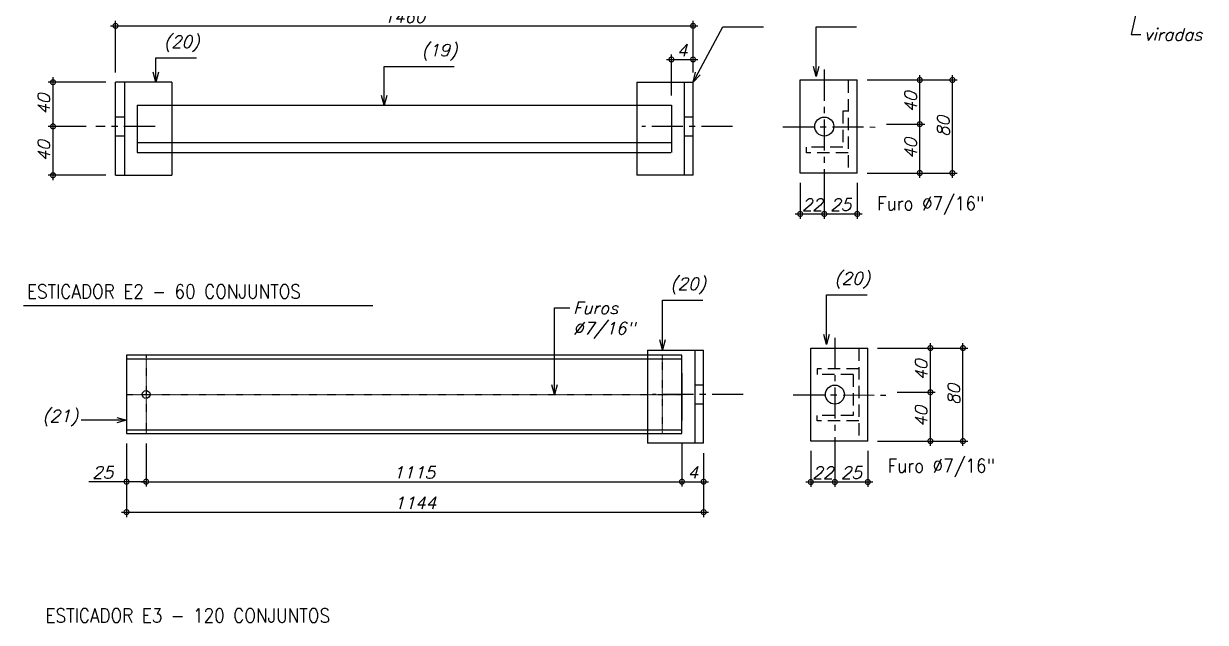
# Model space of a CAD drawing. Header units: millimetres. Extents: x -287396 to 401320, y -174247 to 142644.
# Drawn here: x -110290 to -107273, y 135061 to 136589 of the extents above; entities that cross this region are included whole.
import ezdxf

# ---------------------------------------------------------------- set-up
doc = ezdxf.new("R2010")
doc.units = ezdxf.units.MM
doc.header["$LTSCALE"] = 2.5
for name, pattern in [('CENTER', [50.8, 31.75, -6.35, 6.35, -6.35]), ('DASHDOT', [1, 0.5, -0.25, 0, -0.25]), ('DASHED', [19.05, 12.7, -6.35])]:
    doc.linetypes.add(name, pattern=pattern)
doc.layers.add('PERFIL', color=7, linetype='Continuous')
doc.styles.add('ROMANS', font='romans', dxfattribs={"oblique": 15})
doc.dimstyles.new('Esc. 12.5', dxfattribs={"dimscale": 12.5, "dimtxt": 2.5, "dimasz": 2, "dimexe": 1, "dimexo": 2, "dimtad": 1, "dimdec": 0, "dimtxsty": 'ROMANS', "dimblk": 'DOTSMALL', "dimcen": 2.5, "dimdle": 1, "dimclrd": 2, "dimclre": 2, "dimadec": 0, "dimazin": 0, "dimtfac": 1, "dimtdec": 0, "dimtmove": 0, "dimatfit": 3, "dimldrblk": 'OPEN30', "dimfxl": 1, "dimarcsym": 0})

# ---------------------------------------------------------------- blocks, each defined once
blk = doc.blocks.new('_DotSmall')
at = {"color": 0, "linetype": 'ByBlock', "const_width": 0.5}
blk.add_lwpolyline([(-0.0625, 0, 1), (0.0625, 0, 1)], format="xyb", close=True, dxfattribs=at)
blk = doc.blocks.new('*D259')
at = {"color": 2, "lineweight": -2}
for p, q in [((-110068, 136583.7), (-108568.6, 136583.7)), ((-110055.5, 136464.9), (-110055.5, 136596.2)), ((-108581.1, 136464.9), (-108581.1, 136596.2))]:
    blk.add_line(p, q, dxfattribs=at)
at = {"layer": 'DEFPOINTS', "color": 0}
for p in [(-108581.1, 136583.7), (-110055.5, 136439.9), (-108581.1, 136439.9)]:
    blk.add_point(p, dxfattribs=at)
at = {"color": 2, "lineweight": -2, "xscale": 25, "yscale": 25, "zscale": 25, "rotation": 180}
blk.add_blockref('_DotSmall', (-110055.5, 136583.7), dxfattribs=at)
at = {"color": 2, "lineweight": -2, "xscale": 25, "yscale": 25, "zscale": 25}
blk.add_blockref('_DotSmall', (-108581.1, 136583.7), dxfattribs=at)
at = {"color": 0, "insert": (-109318.3, 136607.1), "char_height": 31.25, "attachment_point": 5, "style": 'ROMANS'}
blk.add_mtext('1460', dxfattribs=at)
blk = doc.blocks.new('_OPEN30')
at = {"color": 0, "linetype": 'ByBlock', "ltscale": 0.5}
for p, q in [((-1, 0.27), (0, 0)), ((0, 0), (-1, -0.27)), ((0, 0), (-1, 0))]:
    blk.add_line(p, q, dxfattribs=at)
blk = doc.blocks.new('*D260')
at = {"color": 2, "lineweight": -2}
for p, q in [((-108648.9, 136497.9), (-108568.6, 136497.9)), ((-108636.4, 136406.3), (-108636.4, 136510.4)), ((-108581.1, 136464.9), (-108581.1, 136510.4))]:
    blk.add_line(p, q, dxfattribs=at)
at = {"layer": 'DEFPOINTS', "color": 0}
for p in [(-108581.1, 136497.9), (-108581.1, 136439.9), (-108636.4, 136381.3)]:
    blk.add_point(p, dxfattribs=at)
at = {"color": 2, "lineweight": -2, "xscale": 25, "yscale": 25, "zscale": 25, "rotation": 180}
blk.add_blockref('_DotSmall', (-108636.4, 136497.9), dxfattribs=at)
at = {"color": 2, "lineweight": -2, "xscale": 25, "yscale": 25, "zscale": 25}
blk.add_blockref('_DotSmall', (-108581.1, 136497.9), dxfattribs=at)
at = {"color": 0, "insert": (-108608.8, 136521.3), "char_height": 31.2, "attachment_point": 5, "style": 'ROMANS'}
blk.add_mtext('4', dxfattribs=at)
blk = doc.blocks.new('*D328')
at = {"color": 2, "lineweight": -2}
for p, q in [((-108307.6, 136183.1), (-108307.6, 136091.2)), ((-108246.1, 136183.1), (-108246.1, 136091.2)), ((-108320.1, 136103.7), (-108233.6, 136103.7))]:
    blk.add_line(p, q, dxfattribs=at)
at = {"layer": 'DEFPOINTS', "color": 0}
for p in [(-108307.6, 136208.1), (-108246.1, 136208.1), (-108246.1, 136103.7)]:
    blk.add_point(p, dxfattribs=at)
at = {"color": 2, "lineweight": -2, "xscale": 25, "yscale": 25, "zscale": 25, "rotation": 180}
blk.add_blockref('_DotSmall', (-108307.6, 136103.7), dxfattribs=at)
at = {"color": 2, "lineweight": -2, "xscale": 25, "yscale": 25, "zscale": 25}
blk.add_blockref('_DotSmall', (-108246.1, 136103.7), dxfattribs=at)
at = {"color": 0, "insert": (-108276.8, 136127.2), "char_height": 31.25, "attachment_point": 5, "style": 'ROMANS'}
blk.add_mtext('22', dxfattribs=at)
blk = doc.blocks.new('*D329')
at = {"color": 2, "lineweight": -2}
for p, q in [((-108246.1, 136183.1), (-108246.1, 136091.2)), ((-108162, 136183.1), (-108162, 136091.2)), ((-108258.6, 136103.7), (-108149.5, 136103.7))]:
    blk.add_line(p, q, dxfattribs=at)
at = {"layer": 'DEFPOINTS', "color": 0}
for p in [(-108246.1, 136208.1), (-108162, 136208.1), (-108162, 136103.7)]:
    blk.add_point(p, dxfattribs=at)
at = {"color": 2, "lineweight": -2, "xscale": 25, "yscale": 25, "zscale": 25, "rotation": 180}
blk.add_blockref('_DotSmall', (-108246.1, 136103.7), dxfattribs=at)
at = {"color": 2, "lineweight": -2, "xscale": 25, "yscale": 25, "zscale": 25}
blk.add_blockref('_DotSmall', (-108162, 136103.7), dxfattribs=at)
at = {"color": 0, "insert": (-108204, 136127.2), "char_height": 31.25, "attachment_point": 5, "style": 'ROMANS'}
blk.add_mtext('25', dxfattribs=at)
blk = doc.blocks.new('*D330')
at = {"color": 2, "lineweight": -2}
for p, q in [((-110215.1, 136189.9), (-110215.1, 136339.6)), ((-110130.5, 136327.1), (-110227.6, 136327.1)), ((-110080.5, 136202.4), (-110227.6, 136202.4))]:
    blk.add_line(p, q, dxfattribs=at)
at = {"layer": 'DEFPOINTS', "color": 0}
for p in [(-110215.1, 136327.1), (-110105.5, 136327.1), (-110055.5, 136202.4)]:
    blk.add_point(p, dxfattribs=at)
at = {"color": 2, "lineweight": -2, "xscale": 25, "yscale": 25, "zscale": 25}
for p, rotation in [((-110215.1, 136327.1), 90), ((-110215.1, 136202.4), 270)]:
    blk.add_blockref('_DotSmall', p, dxfattribs=dict(at, rotation=rotation))
at = {"color": 0, "insert": (-110238.6, 136264.7), "char_height": 31.25, "attachment_point": 5, "rotation": 90, "style": 'ROMANS'}
blk.add_mtext('40', dxfattribs=at)
blk = doc.blocks.new('*D331')
at = {"color": 2, "lineweight": -2}
for p, q in [((-110215.1, 136314.6), (-110215.1, 136452.4)), ((-110080.5, 136439.9), (-110227.6, 136439.9)), ((-110130.5, 136327.1), (-110227.6, 136327.1))]:
    blk.add_line(p, q, dxfattribs=at)
at = {"layer": 'DEFPOINTS', "color": 0}
for p in [(-110215.1, 136439.9), (-110055.5, 136439.9), (-110105.5, 136327.1)]:
    blk.add_point(p, dxfattribs=at)
at = {"color": 2, "lineweight": -2, "xscale": 25, "yscale": 25, "zscale": 25}
for p, rotation in [((-110215.1, 136439.9), 90), ((-110215.1, 136327.1), 270)]:
    blk.add_blockref('_DotSmall', p, dxfattribs=dict(at, rotation=rotation))
at = {"color": 0, "insert": (-110238.6, 136383.5), "char_height": 31.25, "attachment_point": 5, "rotation": 90, "style": 'ROMANS'}
blk.add_mtext('40', dxfattribs=at)
blk = doc.blocks.new('*D334')
at = {"color": 2, "lineweight": -2}
for p, q in [((-110027.4, 135518), (-110027.4, 135407.9)), ((-109977.4, 135518), (-109977.4, 135407.9)), ((-110027.4, 135420.4), (-110124, 135420.4)), ((-109977.4, 135420.4), (-110039.9, 135420.4))]:
    blk.add_line(p, q, dxfattribs=at)
at = {"layer": 'DEFPOINTS', "color": 0}
for p in [(-110027.4, 135543), (-109977.4, 135543), (-109977.4, 135420.4)]:
    blk.add_point(p, dxfattribs=at)
at = {"color": 2, "lineweight": -2, "xscale": 25, "yscale": 25, "zscale": 25, "rotation": 180}
blk.add_blockref('_DotSmall', (-110027.4, 135420.4), dxfattribs=at)
at = {"color": 2, "lineweight": -2, "xscale": 25, "yscale": 25, "zscale": 25}
blk.add_blockref('_DotSmall', (-109977.4, 135420.4), dxfattribs=at)
at = {"color": 0, "insert": (-110088.2, 135443.9), "char_height": 31.25, "attachment_point": 5, "style": 'ROMANS'}
blk.add_mtext('25', dxfattribs=at)
blk = doc.blocks.new('*D262')
at = {"color": 2, "lineweight": -2}
for p, q in [((-110027.4, 135518), (-110027.4, 135330.2)), ((-108554.1, 135493.3), (-108554.1, 135330.2)), ((-110039.9, 135342.7), (-108541.6, 135342.7))]:
    blk.add_line(p, q, dxfattribs=at)
at = {"layer": 'DEFPOINTS', "color": 0}
for p in [(-110027.4, 135543), (-108554.1, 135518.3), (-108554.1, 135342.7)]:
    blk.add_point(p, dxfattribs=at)
at = {"color": 2, "lineweight": -2, "xscale": 25, "yscale": 25, "zscale": 25, "rotation": 180}
blk.add_blockref('_DotSmall', (-110027.4, 135342.7), dxfattribs=at)
at = {"color": 2, "lineweight": -2, "xscale": 25, "yscale": 25, "zscale": 25}
blk.add_blockref('_DotSmall', (-108554.1, 135342.7), dxfattribs=at)
at = {"color": 0, "insert": (-109290.7, 135366.1), "char_height": 31.25, "attachment_point": 5, "style": 'ROMANS'}
blk.add_mtext('1144', dxfattribs=at)
blk = doc.blocks.new('*D263')
at = {"color": 2, "lineweight": -2}
for p, q in [((-109977.4, 135518), (-109977.4, 135407.9)), ((-108609.4, 135518), (-108609.4, 135407.9)), ((-109989.9, 135420.4), (-108596.9, 135420.4))]:
    blk.add_line(p, q, dxfattribs=at)
at = {"layer": 'DEFPOINTS', "color": 0}
for p in [(-109977.4, 135543), (-108609.4, 135543), (-108609.4, 135420.4)]:
    blk.add_point(p, dxfattribs=at)
at = {"color": 2, "lineweight": -2, "xscale": 25, "yscale": 25, "zscale": 25, "rotation": 180}
blk.add_blockref('_DotSmall', (-109977.4, 135420.4), dxfattribs=at)
at = {"color": 2, "lineweight": -2, "xscale": 25, "yscale": 25, "zscale": 25}
blk.add_blockref('_DotSmall', (-108609.4, 135420.4), dxfattribs=at)
at = {"color": 0, "insert": (-109293.4, 135443.9), "char_height": 31.25, "attachment_point": 5, "style": 'ROMANS'}
blk.add_mtext('1115', dxfattribs=at)
blk = doc.blocks.new('*D335')
at = {"color": 2, "lineweight": -2}
for p, q in [((-108280.6, 135499), (-108280.6, 135407.1)), ((-108219.1, 135499), (-108219.1, 135407.1)), ((-108293.1, 135419.6), (-108206.6, 135419.6))]:
    blk.add_line(p, q, dxfattribs=at)
at = {"layer": 'DEFPOINTS', "color": 0}
for p in [(-108280.6, 135524), (-108219.1, 135524), (-108219.1, 135419.6)]:
    blk.add_point(p, dxfattribs=at)
at = {"color": 2, "lineweight": -2, "xscale": 25, "yscale": 25, "zscale": 25, "rotation": 180}
blk.add_blockref('_DotSmall', (-108280.6, 135419.6), dxfattribs=at)
at = {"color": 2, "lineweight": -2, "xscale": 25, "yscale": 25, "zscale": 25}
blk.add_blockref('_DotSmall', (-108219.1, 135419.6), dxfattribs=at)
at = {"color": 0, "insert": (-108249.8, 135443.1), "char_height": 31.25, "attachment_point": 5, "style": 'ROMANS'}
blk.add_mtext('22', dxfattribs=at)
blk = doc.blocks.new('*D336')
at = {"color": 2, "lineweight": -2}
for p, q in [((-108219.1, 135499), (-108219.1, 135407.1)), ((-108135, 135499), (-108135, 135407.1)), ((-108231.6, 135419.6), (-108122.5, 135419.6))]:
    blk.add_line(p, q, dxfattribs=at)
at = {"layer": 'DEFPOINTS', "color": 0}
for p in [(-108219.1, 135524), (-108135, 135524), (-108135, 135419.6)]:
    blk.add_point(p, dxfattribs=at)
at = {"color": 2, "lineweight": -2, "xscale": 25, "yscale": 25, "zscale": 25, "rotation": 180}
blk.add_blockref('_DotSmall', (-108219.1, 135419.6), dxfattribs=at)
at = {"color": 2, "lineweight": -2, "xscale": 25, "yscale": 25, "zscale": 25}
blk.add_blockref('_DotSmall', (-108135, 135419.6), dxfattribs=at)
at = {"color": 0, "insert": (-108177, 135443.1), "char_height": 31.25, "attachment_point": 5, "style": 'ROMANS'}
blk.add_mtext('25', dxfattribs=at)
blk = doc.blocks.new('*D264')
at = {"color": 2, "lineweight": -2}
for p, q in [((-108060, 135648.7), (-107962.8, 135648.7)), ((-107975.3, 135511.6), (-107975.3, 135661.2)), ((-108110, 135524.1), (-107962.8, 135524.1))]:
    blk.add_line(p, q, dxfattribs=at)
at = {"layer": 'DEFPOINTS', "color": 0}
for p in [(-108085, 135648.7), (-107975.3, 135648.7), (-108135, 135524.1)]:
    blk.add_point(p, dxfattribs=at)
at = {"color": 2, "lineweight": -2, "xscale": 25, "yscale": 25, "zscale": 25}
for p, rotation in [((-107975.3, 135648.7), 90), ((-107975.3, 135524.1), 270)]:
    blk.add_blockref('_DotSmall', p, dxfattribs=dict(at, rotation=rotation))
at = {"color": 0, "insert": (-107998.7, 135586.4), "char_height": 31.25, "attachment_point": 5, "rotation": 90, "style": 'ROMANS'}
blk.add_mtext('40', dxfattribs=at)
blk = doc.blocks.new('*D265')
at = {"color": 2, "lineweight": -2}
for p, q in [((-108110, 135761.5), (-107962.8, 135761.5)), ((-107975.3, 135636.2), (-107975.3, 135774)), ((-108060, 135648.7), (-107962.8, 135648.7))]:
    blk.add_line(p, q, dxfattribs=at)
at = {"layer": 'DEFPOINTS', "color": 0}
for p in [(-108135, 135761.5), (-107975.3, 135761.5), (-108085, 135648.7)]:
    blk.add_point(p, dxfattribs=at)
at = {"color": 2, "lineweight": -2, "xscale": 25, "yscale": 25, "zscale": 25}
for p, rotation in [((-107975.3, 135761.5), 90), ((-107975.3, 135648.7), 270)]:
    blk.add_blockref('_DotSmall', p, dxfattribs=dict(at, rotation=rotation))
at = {"color": 0, "insert": (-107998.7, 135705.1), "char_height": 31.25, "attachment_point": 5, "rotation": 90, "style": 'ROMANS'}
blk.add_mtext('40', dxfattribs=at)
blk = doc.blocks.new('*D266')
at = {"color": 2, "lineweight": -2}
for p, q in [((-108110, 135761.5), (-107879.5, 135761.5)), ((-107892, 135511.5), (-107892, 135774)), ((-108110, 135524), (-107879.5, 135524))]:
    blk.add_line(p, q, dxfattribs=at)
at = {"layer": 'DEFPOINTS', "color": 0}
for p in [(-108135, 135761.5), (-107892, 135761.5), (-108135, 135524)]:
    blk.add_point(p, dxfattribs=at)
at = {"color": 2, "lineweight": -2, "xscale": 25, "yscale": 25, "zscale": 25}
for p, rotation in [((-107892, 135761.5), 90), ((-107892, 135524), 270)]:
    blk.add_blockref('_DotSmall', p, dxfattribs=dict(at, rotation=rotation))
at = {"color": 0, "insert": (-107915.4, 135642.8), "char_height": 31.25, "attachment_point": 5, "rotation": 90, "style": 'ROMANS'}
blk.add_mtext('80', dxfattribs=at)
blk = doc.blocks.new('*D267')
at = {"color": 2, "lineweight": -2}
for p, q in [((-108087, 136332.8), (-107989.8, 136332.8)), ((-108002.3, 136195.6), (-108002.3, 136345.3)), ((-108137, 136208.1), (-107989.8, 136208.1))]:
    blk.add_line(p, q, dxfattribs=at)
at = {"layer": 'DEFPOINTS', "color": 0}
for p in [(-108112, 136332.8), (-108002.3, 136332.8), (-108162, 136208.1)]:
    blk.add_point(p, dxfattribs=at)
at = {"color": 2, "lineweight": -2, "xscale": 25, "yscale": 25, "zscale": 25}
for p, rotation in [((-108002.3, 136332.8), 90), ((-108002.3, 136208.1), 270)]:
    blk.add_blockref('_DotSmall', p, dxfattribs=dict(at, rotation=rotation))
at = {"color": 0, "insert": (-108025.8, 136270.5), "char_height": 31.25, "attachment_point": 5, "rotation": 90, "style": 'ROMANS'}
blk.add_mtext('40', dxfattribs=at)
blk = doc.blocks.new('*D268')
at = {"color": 2, "lineweight": -2}
for p, q in [((-108002.3, 136320.3), (-108002.3, 136458.1)), ((-108137, 136445.6), (-107989.8, 136445.6)), ((-108087, 136332.8), (-107989.8, 136332.8))]:
    blk.add_line(p, q, dxfattribs=at)
at = {"layer": 'DEFPOINTS', "color": 0}
for p in [(-108162, 136445.6), (-108002.3, 136445.6), (-108112, 136332.8)]:
    blk.add_point(p, dxfattribs=at)
at = {"color": 2, "lineweight": -2, "xscale": 25, "yscale": 25, "zscale": 25}
for p, rotation in [((-108002.3, 136445.6), 90), ((-108002.3, 136332.8), 270)]:
    blk.add_blockref('_DotSmall', p, dxfattribs=dict(at, rotation=rotation))
at = {"color": 0, "insert": (-108025.8, 136389.2), "char_height": 31.25, "attachment_point": 5, "rotation": 90, "style": 'ROMANS'}
blk.add_mtext('40', dxfattribs=at)
blk = doc.blocks.new('*D269')
at = {"color": 2, "lineweight": -2}
for p, q in [((-107919, 136195.6), (-107919, 136458.1)), ((-108137, 136445.6), (-107906.5, 136445.6)), ((-108137, 136208.1), (-107906.5, 136208.1))]:
    blk.add_line(p, q, dxfattribs=at)
at = {"layer": 'DEFPOINTS', "color": 0}
for p in [(-108162, 136445.6), (-107919, 136445.6), (-108162, 136208.1)]:
    blk.add_point(p, dxfattribs=at)
at = {"color": 2, "lineweight": -2, "xscale": 25, "yscale": 25, "zscale": 25}
for p, rotation in [((-107919, 136445.6), 90), ((-107919, 136208.1), 270)]:
    blk.add_blockref('_DotSmall', p, dxfattribs=dict(at, rotation=rotation))
at = {"color": 0, "insert": (-107942.4, 136326.9), "char_height": 31.25, "attachment_point": 5, "rotation": 90, "style": 'ROMANS'}
blk.add_mtext('80', dxfattribs=at)
blk = doc.blocks.new('*D337')
at = {"color": 2, "lineweight": -2}
for p, q in [((-108609.4, 135518), (-108609.4, 135407.9)), ((-108554.1, 135493.3), (-108554.1, 135407.9)), ((-108621.9, 135420.4), (-108541.6, 135420.4))]:
    blk.add_line(p, q, dxfattribs=at)
at = {"layer": 'DEFPOINTS', "color": 0}
for p in [(-108609.4, 135543), (-108554.1, 135518.3), (-108554.1, 135420.4)]:
    blk.add_point(p, dxfattribs=at)
at = {"color": 2, "lineweight": -2, "xscale": 25, "yscale": 25, "zscale": 25, "rotation": 180}
blk.add_blockref('_DotSmall', (-108609.4, 135420.4), dxfattribs=at)
at = {"color": 2, "lineweight": -2, "xscale": 25, "yscale": 25, "zscale": 25}
blk.add_blockref('_DotSmall', (-108554.1, 135420.4), dxfattribs=at)
at = {"color": 0, "insert": (-108581.7, 135443.9), "char_height": 31.2, "attachment_point": 5, "style": 'ROMANS'}
blk.add_mtext('4', dxfattribs=at)

msp = doc.modelspace()

# ---------------------------------------------------------------- linework, layer by layer
for p, q in [((-110055.458, 136202.42), (-110055.458, 136439.897)), ((-109911.924, 136439.897), (-110055.458, 136439.897)), ((-110032.595, 136438.844), (-110032.595, 136202.42)), ((-109911.924, 136439.897), (-109911.924, 136202.42)), ((-108724.603, 136439.897), (-108724.603, 136202.42)), ((-108724.603, 136439.897), (-108581.069, 136439.897)), ((-108603.932, 136438.844), (-108603.932, 136202.42)), ((-108581.069, 136202.42), (-108581.069, 136439.897)), ((-108307.583, 136208.127), (-108307.583, 136445.622)), ((-108307.583, 136445.622), (-108161.987, 136445.622)), ((-108161.987, 136208.127), (-108161.987, 136445.622)), ((-110000.084, 136381.264), (-110000.084, 136260.791)), ((-108636.443, 136381.264), (-108636.443, 136260.791)), ((-110032.595, 136350.94), (-110055.458, 136350.94)), ((-108581.069, 136350.94), (-108603.932, 136350.94)), ((-110032.595, 136302.442), (-110055.458, 136302.442)), ((-108581.069, 136302.442), (-108603.932, 136302.442)), ((-110055.458, 136202.42), (-109911.924, 136202.42)), ((-108581.069, 136202.42), (-108724.603, 136202.42)), ((-108161.987, 136208.127), (-108307.583, 136208.127)), ((-108280.576, 135524.043), (-108280.576, 135761.538)), ((-108280.576, 135761.538), (-108134.98, 135761.538)), ((-108134.98, 135524.043), (-108134.98, 135761.538)), ((-108609.436, 135742.968), (-110027.365, 135742.968)), ((-110027.365, 135742.968), (-110027.365, 135542.968)), ((-108609.436, 135732.968), (-110027.365, 135732.968)), ((-108697.596, 135755.812), (-108697.596, 135518.335)), ((-108697.596, 135755.812), (-108554.061, 135755.812)), ((-108609.436, 135542.968), (-108609.436, 135742.968)), ((-108576.925, 135754.759), (-108576.925, 135518.335)), ((-108554.061, 135518.335), (-108554.061, 135755.812)), ((-108609.436, 135697.18), (-108609.436, 135576.707)), ((-108554.061, 135666.856), (-108576.925, 135666.856)), ((-108554.061, 135618.358), (-108576.925, 135618.358)), ((-110027.365, 135552.968), (-108609.436, 135552.968)), ((-110027.365, 135542.968), (-108609.436, 135542.968)), ((-108554.061, 135518.335), (-108697.596, 135518.335)), ((-108134.98, 135524.043), (-108280.576, 135524.043))]:
    msp.add_line(p, q)
at = {"color": 2}
msp.add_line((-110290.093, 135869.639), (-109398.665, 135869.639), dxfattribs=at)
at = {"color": 2, "linetype": 'DASHDOT'}
for p, q in [((-109977.365, 135742.968), (-109977.365, 135542.968)), ((-108659.436, 135542.968), (-108659.436, 135742.968)), ((-110027.365, 135642.968), (-108609.436, 135642.968))]:
    msp.add_line(p, q, dxfattribs=at)
at = {"color": 2}
msp.add_lwpolyline([(-108934.625, 135642.968), (-108934.625, 135864.063), (-108895.417, 135864.063)], dxfattribs=at)
msp.add_circle((-109977.365, 135642.968), 10)
msp.add_circle((-109977.365, 135642.968), 10)
msp.add_circle((-109977.365, 135642.968), 10)
at = {"layer": 'PERFIL', "color": 1, "linetype": 'CENTER'}
for p, q in [((-108246.079, 136471.946), (-108246.079, 136175.539)), ((-109954.7, 136327.052), (-110105.458, 136327.052)), ((-108480.311, 136327.052), (-108711.507, 136327.052)), ((-108352.251, 136326.353), (-108116.343, 136325.559)), ((-108219.071, 135787.862), (-108219.071, 135491.454)), ((-108453.303, 135642.968), (-108684.5, 135642.968)), ((-108325.243, 135642.268), (-108089.336, 135641.475))]:
    msp.add_line(p, q, dxfattribs=at)
at = {"layer": 'PERFIL', "linetype": 'DASHED'}
for p, q in [((-108184.85, 136444.551), (-108184.85, 136208.327)), ((-108199.154, 136365.865), (-108199.154, 136273.725)), ((-108184.85, 136365.865), (-108199.154, 136365.865)), ((-108199.154, 136273.725), (-108291.294, 136273.725)), ((-108291.294, 136259.422), (-108291.294, 136273.725)), ((-108184.85, 136259.422), (-108291.294, 136259.422)), ((-108157.843, 135760.467), (-108157.843, 135524.243)), ((-108157.843, 135708.169), (-108264.287, 135708.169)), ((-108264.287, 135708.169), (-108264.287, 135693.866)), ((-108172.146, 135693.866), (-108264.287, 135693.866)), ((-108172.146, 135693.866), (-108172.146, 135589.64)), ((-108172.146, 135589.64), (-108264.287, 135589.64)), ((-108264.287, 135575.337), (-108264.287, 135589.64)), ((-108157.843, 135575.337), (-108264.287, 135575.337))]:
    msp.add_line(p, q, dxfattribs=at)
at = {"layer": 'PERFIL'}
for p, q in [((-110000.084, 136381.264), (-108636.443, 136381.264)), ((-110000.084, 136285.717), (-108637.85, 136285.717)), ((-110000.084, 136260.791), (-108637.85, 136260.791))]:
    msp.add_line(p, q, dxfattribs=at)
for centre in [(-108246.073, 136326.691), (-108219.065, 135642.607)]:
    msp.add_circle(centre, 24.249, dxfattribs=at)

# ---------------------------------------------------------------- block references
at = {"color": 2, "xscale": 25, "yscale": 25, "zscale": 25, "rotation": 270}
msp.add_blockref('_OPEN30', (-108934.625, 135642.968), dxfattribs=at)

# ---------------------------------------------------------------- texts
at = {"style": 'ROMANS', "width": 0.9}
for s, p in [('Furo %%c7/16"', (-108111.319, 136113.028)), ('ESTICADOR E2 - 60 CONJUNTOS', (-110281.527, 135888.296)), ('Furo %%c7/16"', (-108084.312, 135443.547)), ('ESTICADOR E3 - 120 CONJUNTOS', (-110234.242, 135061.361))]:
    msp.add_text(s, height=35, dxfattribs=at).set_placement(p)
at = {"insert": (-107429.806, 136577.296), "char_height": 31.25, "width": 69.3579, "attachment_point": 1, "style": 'ROMANS'}
msp.add_mtext('viradas', dxfattribs=at)
at = {"char_height": 31.25, "style": 'ROMANS'}
for s, insert, attachment_point in [('(20)', (-109841.316, 136517.316), 9), ('(19)', (-109183.157, 136495.7), 9), ('(20)', (-108548.323, 135899.365), 9), ('(20)', (-108129.242, 135913.103), 9), ('Furos\\P%%c7/16"', (-108887.604, 135879.688), 1), ('(21)', (-110151.284, 135562.042), 9)]:
    msp.add_mtext(s, dxfattribs=dict(at, insert=insert, attachment_point=attachment_point))

# ---------------------------------------------------------------- dimensions: what is measured, and where the dimension line sits
for base, p1, p2, text, picture, middle in [((-108581.069, 136583.693), (-110055.458, 136439.897), (-108581.069, 136439.897), '1460', '*D259', (-109318.263, 136607.13)), ((-108554.061, 135342.687), (-110027.365, 135542.968), (-108554.061, 135518.335), '1144', '*D262', (-109290.713, 135366.124)), ((-108609.436, 135420.45), (-109977.365, 135542.968), (-108609.436, 135542.968), '1115', '*D263', (-109293.401, 135443.887))]:
    dim = msp.add_linear_dim(base=base, p1=p1, p2=p2, text=text, dimstyle='Esc. 12.5')
    dim.commit()
    dim.dimension.update_dxf_attribs({"geometry": picture, "text_midpoint": middle})
for base, p1, p2, text, picture, middle in [((-108581.069, 136497.864), (-108636.443, 136381.264), (-108581.069, 136439.897), '4', '*D260', (-108608.756, 136497.864)), ((-108246.079, 136103.73), (-108307.583, 136208.127), (-108246.079, 136208.127), '22', '*D328', (-108276.831, 136103.73)), ((-108161.987, 136103.73), (-108246.079, 136208.127), (-108161.987, 136208.127), '25', '*D329', (-108204.033, 136103.73)), ((-109977.365, 135420.45), (-110027.365, 135542.968), (-109977.365, 135542.968), '25', '*D334', (-110088.174, 135420.45)), ((-108219.071, 135419.645), (-108280.576, 135524.043), (-108219.071, 135524.043), '22', '*D335', (-108249.823, 135419.645)), ((-108134.98, 135419.645), (-108219.071, 135524.043), (-108134.98, 135524.043), '25', '*D336', (-108177.026, 135419.645))]:
    dim = msp.add_linear_dim(base=base, p1=p1, p2=p2, text=text, dimstyle='Esc. 12.5')
    dim.commit()
    dim.dimension.update_dxf_attribs({"geometry": picture, "text_midpoint": middle, "dimtype": 160})
for base, p1, p2, text, picture, middle in [((-110215.129, 136439.897), (-110105.458, 136327.052), (-110055.458, 136439.897), '40', '*D331', (-110238.566, 136383.474)), ((-108002.317, 136445.622), (-108111.987, 136332.778), (-108161.987, 136445.622), '40', '*D268', (-108025.754, 136389.2)), ((-107918.98, 136445.622), (-108161.987, 136208.127), (-108161.987, 136445.622), '80', '*D269', (-107942.417, 136326.875)), ((-110215.129, 136327.052), (-110055.458, 136202.42), (-110105.458, 136327.052), '40', '*D330', (-110238.566, 136264.736)), ((-108002.317, 136332.778), (-108161.987, 136208.145), (-108111.987, 136332.778), '40', '*D267', (-108025.754, 136270.461)), ((-107975.31, 135761.538), (-108084.98, 135648.693), (-108134.98, 135761.538), '40', '*D265', (-107998.747, 135705.116)), ((-107891.973, 135761.538), (-108134.98, 135524.043), (-108134.98, 135761.538), '80', '*D266', (-107915.41, 135642.791)), ((-107975.31, 135648.693), (-108134.98, 135524.061), (-108084.98, 135648.693), '40', '*D264', (-107998.747, 135586.377))]:
    dim = msp.add_linear_dim(base=base, p1=p1, p2=p2, angle=90, text=text, dimstyle='Esc. 12.5')
    dim.commit()
    dim.dimension.update_dxf_attribs({"geometry": picture, "text_midpoint": middle})
dim = msp.add_linear_dim(base=(-108554.061, 135420.45), p1=(-108609.436, 135542.968), p2=(-108554.061, 135518.335), text='4', dimstyle='Esc. 12.5', override={"dimtmove": 1})
dim.commit()
dim.dimension.update_dxf_attribs({"geometry": '*D337', "text_midpoint": (-108581.749, 135443.887)})

# ---------------------------------------------------------------- leaders
at = {"annotation_type": 0, "has_hookline": 1}
for points, hookline_direction, text_width in [([(-107491.373, 136727.272), (-107437.618, 136674.963), (-107462.618, 136561.671), (-107437.618, 136561.671)], 0, 156.542), ([(-110027.365, 135577.667), (-110143.472, 135577.667)], 1, 91.892)]:
    msp.add_leader(points, dimstyle='Esc. 12.5', override={"dimgap": 0.625, "dimtad": 0}, dxfattribs=dict(at, hookline_direction=hookline_direction, text_width=text_width))
at = {"color": 2, "annotation_type": 0, "has_hookline": 1, "hookline_direction": 0, "text_width": 91.892}
for points in [[(-108581.069, 136439.897), (-108504.701, 136581.562), (-108401.586, 136581.562)], [(-108267.176, 136454.805), (-108267.176, 136581.562), (-108164.062, 136581.562)], [(-109952.243, 136440.39), (-109952.243, 136501.691), (-109849.129, 136501.691)], [(-109369.469, 136381.264), (-109369.469, 136480.075), (-109190.97, 136480.075)], [(-108659.25, 135756.982), (-108659.25, 135883.74), (-108556.136, 135883.74)], [(-108240.169, 135770.72), (-108240.169, 135897.478), (-108137.054, 135897.478)]]:
    msp.add_leader(points, dimstyle='Esc. 12.5', override={"dimgap": 0.625, "dimtad": 0}, dxfattribs=at)

doc.saveas('drawing.dxf')
